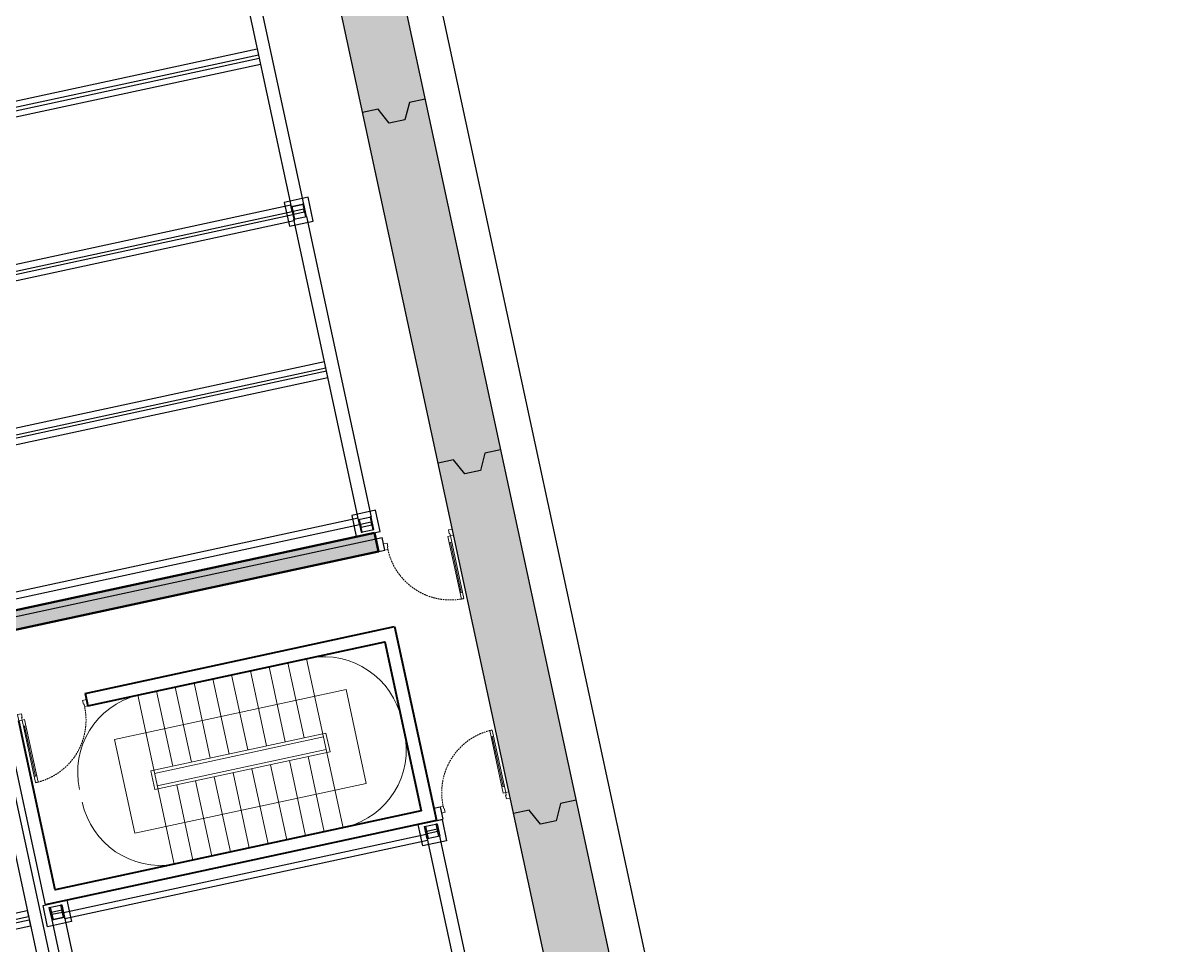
# Model space of a CAD drawing. Header units: millimetres. Extents: x -1534340 to 1713810, y -1348191 to 1114081.
# Drawn here: x 1055338 to 1073416, y 41693 to 56088 of the extents above; entities that cross this region are included whole.
import ezdxf

# ---------------------------------------------------------------- set-up
doc = ezdxf.new("R2010")
doc.units = ezdxf.units.MM
doc.header["$LTSCALE"] = 100
for name, pattern in [('DASHED', [4.5, 3, -1.5]), ('HIDDEN', [0.375, 0.25, -0.125]), ('Xref_ST_MBDV Cot vach 30.7.2022$0$DASHDOT', [1, 0.5, -0.25, 0, -0.25])]:
    doc.linetypes.add(name, pattern=pattern)
for name, color, linetype in [('ccu12-Manh', 8, 'Continuous'), ('KT-Kich thuoc', 9, 'Continuous'), ('xe cơ khí', 251, 'Continuous'), ('Xref_ST_MBDV Cot vach 30.7.2022$0$Xref_ST_MBDV Cot vach 30.7.2022|Xref_ST_MBDV Cot vach 30.7.2022|Xref_ST_MBDV Cot vach 30.7.2022|Xref_ST_MBDV Cot vach 30.7.2022|A-CORE-OTLN', 2, 'Continuous'), ('Xref_ST_MBDV Cot vach 30.7.2022$0$Xref_ST_MBDV Cot vach 30.7.2022|Xref_ST_MBDV Cot vach 30.7.2022|Xref_ST_MBDV Cot vach 30.7.2022|Xref_ST_MBDV Cot vach 30.7.2022|A-WALL-PATT', 251, 'Continuous'), ('Xref_ST_MBDV Cot vach 30.7.2022$0$Xref_ST_MBDV Cot vach 30.7.2022|Xref_ST_MBDV Cot vach 30.7.2022|Xref_ST_MBDV Cot vach 30.7.2022|Xref_ST_MBDV Cot vach 30.7.2022|ccu12-Thay', 7, 'Continuous'), ('Xref_ST_MBDV Cot vach 30.7.2022$0$Xref_ST_MBDV Cot vach 30.7.2022|Xref_ST_MBDV Cot vach 30.7.2022|Xref_ST_MBDV Cot vach 30.7.2022|Xref_ST_MBDV Cot vach 30.7.2022|Site_plot line', 1, 'Xref_ST_MBDV Cot vach 30.7.2022$0$DASHDOT')]:
    doc.layers.add(name, color=color, linetype=linetype)
for name, color, linetype, lineweight in [('CUA', 37, 'Continuous', 13), ('KT-Net cat', 1, 'Continuous', 40), ('KT-Net cot', 2, 'Continuous', 50), ('KT-Net manh', 251, 'Continuous', 13), ('KT-Net thay', 7, 'Continuous', 15), ('KT-Vat lieu', 250, 'Continuous', 9)]:
    doc.layers.add(name, color=color, linetype=linetype, lineweight=lineweight)

# ---------------------------------------------------------------- blocks, each defined once
blk = doc.blocks.new('cot')
at = {"layer": 'xe cơ khí'}
for points in [[(11052751, 1251358), (11053091, 1251358), (11053091, 1250978), (11052751, 1250978)], [(11052801, 1251268), (11053001, 1251268), (11053001, 1251252), (11052801, 1251252)], [(11052801, 1251268), (11053001, 1251268), (11053001, 1251068), (11052801, 1251068)], [(11052921, 1251252), (11052921, 1251084), (11052881, 1251084), (11052881, 1251252)], [(11052801, 1251084), (11053001, 1251084), (11053001, 1251068), (11052801, 1251068)]]:
    blk.add_lwpolyline(points, close=True, dxfattribs=at)
blk = doc.blocks.new('bbbb5')
at = {"layer": 'xe cơ khí'}
for points in [[(7840, 6380), (7460, 6380), (7460, 6000), (7840, 6000)], [(7550, 6290), (250, 6290), (250, 6090), (7550, 6090)], [(7750, 6290), (7550, 6290), (7550, 6274), (7750, 6274)], [(7750, 6290), (7550, 6290), (7550, 6090), (7750, 6090)], [(7630, 6274), (7630, 6106), (7670, 6106), (7670, 6274)], [(7750, 6290), (12550, 6290), (12550, 6090), (7750, 6090)], [(175, 6090), (275, 6090), (275, 290), (175, 290)], [(2525, 6090), (2625, 6090), (2625, 290), (2525, 290)], [(2675, 6090), (2775, 6090), (2775, 290), (2675, 290)], [(5025, 6090), (5125, 6090), (5125, 290), (5025, 290)], [(5175, 6090), (5275, 6090), (5275, 290), (5175, 290)], [(7625, 6090), (7525, 6090), (7525, 290), (7625, 290)], [(7750, 6106), (7550, 6106), (7550, 6090), (7750, 6090)], [(7675, 6090), (7775, 6090), (7775, 290), (7675, 290)], [(10125, 6090), (10025, 6090), (10025, 290), (10125, 290)], [(10275, 6090), (10175, 6090), (10175, 290), (10275, 290)], [(12625, 6090), (12525, 6090), (12525, 290), (12625, 290)], [(7840, 380), (7460, 380), (7460, 0), (7840, 0)], [(250, 290), (7550, 290), (7550, 90), (250, 90)], [(7750, 290), (7550, 290), (7550, 274), (7750, 274)], [(7750, 290), (7550, 290), (7550, 90), (7750, 90)], [(7630, 274), (7630, 106), (7670, 106), (7670, 274)], [(12550, 290), (7750, 290), (7750, 90), (12550, 90)], [(7750, 106), (7550, 106), (7550, 90), (7750, 90)]]:
    blk.add_lwpolyline(points, close=True, dxfattribs=at)
for p in [(-11052751, -1244978), (-11052751, -1250978)]:
    blk.add_blockref('cot', p, dxfattribs=at)
at = {"layer": 'xe cơ khí', "xscale": -1}
for p in [(11065551, -1244978), (11065551, -1250978)]:
    blk.add_blockref('cot', p, dxfattribs=at)
blk = doc.blocks.new('jfgjghjfgjgfgjd')
at = {"layer": 'KT-Vat lieu'}
h = blk.add_hatch(dxfattribs=at)
h.set_pattern_fill('BTCT', color=256, scale=40)
h.set_pattern_definition([(50, (0, 0), (286.90407, -25.10085), [30, -330]), (355, (0, 0), (-55.50053, 300.87685), [24, -264]), (100.4514, (23.9, -2.1), (231.40375, 275.7758), [25.4961, -280.45684]), (46.1842, (0, 80), (426.8964, -66.2076), [45, -495]), (96.6356, (35.57, 74.5), (373.8651, 389.6471), [38.2441, -420.6852]), (351.1842, (0, 80), (373.8648, 389.6474), [36, -396]), (21, (40, 60), (238.76282, -161.04756), [30, -330]), (326, (40, 60), (97.32613, 290.06), [24, -264]), (71.4514, (59.9, 46.58), (336.08905, 129.0122), [25.4961, -280.45684]), (37.5, (0, 0), (4.86394, 133.15754), [0, -260.8, 0, -268, 0, -265]), (7.5, (0, 0), (105.22781, 157.76468), [0, -152.8, 0, -254.8, 0, -101]), (327.5, (-89.2, 0), (213.528974, -9.02195), [0, -100, 0, -312, 0, -414]), (317.5, (-129.2, 0), (233.27447, 40.042), [0, -130, 0, -207.2, 0, -294]), (45, (0, 0), (-106.06602, 106.06602), []), (45, (70.71, 0), (-106.06602, 106.06602), [])])
h.paths.add_polyline_path([(-13396, -109948), (-13298, -110231), (-1435, -106136), (-1533, -105852)])
h.paths.add_polyline_path([(-54055, -122716), (-54339, -122814), (-60507, -104948), (-60223, -104850)])
h.paths.add_polyline_path([(-41672, -118441), (-41956, -118538), (-48124, -100673), (-47840, -100575)])
h.paths.add_polyline_path([(-29290, -114165), (-29573, -114263), (-35741, -96398), (-35458, -96300)])
h.paths.add_polyline_path([(-6380, -130271), (-6477, -129987), (5385, -125891), (5483, -126175)])
h.paths.add_polyline_path([(22854, -77761), (22791, -77468), (4315, -81450), (4378, -81743)])
h.paths.add_polyline_path([(25614, -90567), (25551, -90273), (7075, -94256), (7138, -94549)])
h.paths.add_polyline_path([(28374, -103373), (28311, -103079), (9836, -107062), (9899, -107355)])
h.paths.add_polyline_path([(31072, -115885), (31135, -116178), (12659, -120161), (12596, -119868)])
h.paths.add_polyline_path([(34274, -130744), (34211, -130451), (15736, -134433), (15799, -134726)])
h.paths.add_polyline_path([(-9937, -119967), (-9839, -120251), (2024, -116155), (1926, -115872)])
h.paths.add_polyline_path([(-16907, -109890), (-17190, -109988), (-23358, -92123), (-23075, -92025)])
h.paths.add_polyline_path([(-66722, -127089), (-66438, -126991), (-70534, -115128), (-70817, -115226)])
h.paths.add_polyline_path([(7762, -67306), (7825, -67599), (20093, -64955), (20030, -64662)])
h.paths.add_polyline_path([(-3736, -137927), (-3834, -137643), (8029, -133548), (8127, -133831)])
h.paths.add_polyline_path([(-5280, -105876), (-5564, -105974), (-9660, -94111), (-9376, -94013)])
at = {"layer": 'KT-Net cot'}
blk.add_lwpolyline([(31072, -115885), (31135, -116178), (12659, -120161), (12596, -119868)], close=True, dxfattribs=at)
at = {"layer": 'xe cơ khí'}
for points in [[(31882, -120595), (31903, -120693), (26234, -121915), (26212, -121817)], [(33105, -125318), (32094, -120626), (31898, -120668), (32910, -125361)], [(26228, -121891), (27240, -126583), (27044, -126625), (26033, -121933)]]:
    blk.add_lwpolyline(points, close=True, dxfattribs=at)
at = {"layer": 'xe cơ khí', "rotation": 282.1642570564219}
for name, p in [('bbbb5', (22226, -104698)), ('bbbb5', (19158, -120601)), ('cot', (-3520114, 10420547)), ('cot', (-3525979, 10419283))]:
    blk.add_blockref(name, p, dxfattribs=at)
blk = doc.blocks.new('Xref_ST_MBDV Cot vach 30.7.2022$0$Tuong Vay01-flat-1')
at = {"layer": 'Xref_ST_MBDV Cot vach 30.7.2022$0$Xref_ST_MBDV Cot vach 30.7.2022|Xref_ST_MBDV Cot vach 30.7.2022|Xref_ST_MBDV Cot vach 30.7.2022|Xref_ST_MBDV Cot vach 30.7.2022|A-WALL-PATT'}
h = blk.add_hatch(dxfattribs=at)
h.set_pattern_fill('ACET-2D-VATLIEU04', color=256, scale=50, pattern_type=2)
h.set_pattern_definition([(50, (-11139561.84, -1407213.45), (-225.902474, 189.5546825), [37.5, -412.5]), (355, (-11139561.84, -1407213.45), (32.127212, 367.215716), [30, -330]), (100.4514, (-11139531.95, -1407216.06), (-341.231527, -62.944187), [31.870095, -350.571056]), (46.1842, (-11139561.84, -1407113.45), (-319.180497, 306.252097), [56.25, -618.75]), (96.6356, (-11139517.37, -1407120.34), (-516.995922, -60.144022), [47.805144, -525.8565]), (351.1842, (-11139561.84, -1407113.45), (84.740774, 546.39543), [45, -495]), (21, (-11139511.84, -1407138.45), (-105.680822, 275.3079534), [37.5, -412.5]), (326, (-11139511.84, -1407138.45), (206.128805, 305.59852), [30, -330]), (71.4514, (-11139486.97, -1407155.22), (-328.963765, 110.380101), [31.870095, -350.571056]), (37.5, (-11139561.84, -1407213.45), (-78.1345294, 101.8269012), [0, -326, 0, -335, 0, -331.25]), (7.5, (-11139561.84, -1407213.45), (-23.2793464, 176.824191), [0, -191, 0, -318.5, 0, -126.25]), (327.5, (-11139673.34, -1407213.45), (71.9444175, 112.9301145), [0, -125, 0, -390, 0, -517.5000003]), (317.5, (-11139723.34, -1407213.45), (158.0205496, 172.449169), [0, -162.5, 0, -259, 0, -367.5]), (45, (-11139561.84, -1407213.45), (-150.260191, 150.260191), []), (45, (-11139561.84, -1407152.2), (-150.260191, 150.260191), [])])
h.paths.add_polyline_path([(-82665, -118500), (-81837, -121132), (-80903, -123728), (-79863, -126284), (-78720, -128795), (-77475, -131258), (-76131, -133667), (-74689, -136020), (-73153, -138312), (-71525, -140539), (-69807, -142699), (-68002, -144786), (-66114, -146798), (-64145, -148731), (-62100, -150582), (-59980, -152349), (-57790, -154027), (-55533, -155614), (-53213, -157109), (-50835, -158507), (-48401, -159807), (-45916, -161007), (-43385, -162104), (-40811, -163097), (-38198, -163985), (-35551, -164765), (-32875, -165436), (-30174, -165998), (-27451, -166448), (-24702, -166789), (-4397, -168938), (36420, -167648), (41836, -160719), (12445, -24368), (8473, -9249), (-4719, -5521), (-10557, -9947), (-34021, -27848), (-39777, -32009), (-41249, -35294), (-45787, -38574), (-49368, -38942), (-57644, -44924), (-59845, -46601), (-61969, -48362), (-64020, -50208), (-65993, -52137), (-67887, -54144), (-69696, -56226), (-71420, -58381), (-73054, -60604), (-74596, -62892), (-76043, -65242), (-77394, -67648), (-78645, -70107), (-79794, -72615), (-80841, -75168), (-81782, -77762), (-82617, -80392), (-83343, -83054), (-83961, -85743), (-84468, -88455), (-84865, -91186), (-85149, -93930), (-85321, -96684), (-85381, -99530), (-85329, -102201), (-85163, -104955), (-84886, -107701), (-84496, -110432), (-83996, -113146), (-83385, -115836)], flags=16)
h.paths.add_polyline_path([(-83625, -118781), (-82785, -121452), (-81837, -124086), (-80781, -126680), (-79621, -129228), (-78358, -131727), (-76994, -134172), (-75531, -136560), (-73973, -138886), (-72320, -141146), (-70577, -143337), (-68746, -145455), (-66829, -147497), (-64832, -149459), (-62755, -151337), (-60604, -153130), (-58382, -154833), (-56092, -156444), (-53738, -157960), (-51324, -159379), (-48854, -160699), (-46333, -161916), (-43764, -163030), (-41151, -164038), (-38500, -164938), (-35814, -165730), (-33098, -166411), (-30357, -166981), (-27595, -167438), (-24816, -167783), (-4434, -169940), (36920, -168633), (42913, -160966), (13418, -24135), (9295, -8442), (-4926, -4424), (-11163, -9151), (-34617, -27045), (-40580, -31355), (-42052, -34640), (-46156, -37607), (-49737, -37975), (-58240, -44121), (-60467, -45819), (-62623, -47605), (-64704, -49479), (-66707, -51435), (-68628, -53472), (-70465, -55586), (-72214, -57772), (-73872, -60029), (-75437, -62350), (-76905, -64734), (-78276, -67176), (-79545, -69672), (-80712, -72217), (-81774, -74808), (-82729, -77440), (-83576, -80109), (-84314, -82810), (-84940, -85539), (-85455, -88291), (-85857, -91062), (-86146, -93847), (-86321, -96642), (-86382, -99529), (-86328, -102241), (-86160, -105036), (-85879, -107821), (-85484, -110593), (-84976, -113347), (-84356, -116078)])
at = {"layer": 'Xref_ST_MBDV Cot vach 30.7.2022$0$Xref_ST_MBDV Cot vach 30.7.2022|Xref_ST_MBDV Cot vach 30.7.2022|Xref_ST_MBDV Cot vach 30.7.2022|Xref_ST_MBDV Cot vach 30.7.2022|A-CORE-OTLN', "color": 6}
for points in [[(-24816, -167783), (-4434, -169940), (36920, -168633), (42913, -160966), (13418, -24135)], [(-24702, -166789), (-4397, -168938), (36420, -167648), (41836, -160719), (12445, -24368)]]:
    blk.add_lwpolyline(points, dxfattribs=at)
at = {"layer": 'Xref_ST_MBDV Cot vach 30.7.2022$0$Xref_ST_MBDV Cot vach 30.7.2022|Xref_ST_MBDV Cot vach 30.7.2022|Xref_ST_MBDV Cot vach 30.7.2022|Xref_ST_MBDV Cot vach 30.7.2022|ccu12-Thay', "ltscale": 10}
for points in [[(31708, -108986), (31464, -109039), (31395, -109310), (31150, -109363), (30975, -109144), (30731, -109197)], [(32888, -114461), (32644, -114513), (32575, -114784), (32330, -114837), (32155, -114619), (31911, -114671)], [(34068, -119935), (33824, -119987), (33755, -120258), (33510, -120311), (33335, -120093), (33091, -120145)]]:
    blk.add_lwpolyline(points, dxfattribs=at)
at = {"layer": 'Xref_ST_MBDV Cot vach 30.7.2022$0$Xref_ST_MBDV Cot vach 30.7.2022|Xref_ST_MBDV Cot vach 30.7.2022|Xref_ST_MBDV Cot vach 30.7.2022|Xref_ST_MBDV Cot vach 30.7.2022|Site_plot line', "ltscale": 5000}
blk.add_line((43505, -161101), (13953, -24007), dxfattribs=at)
blk = doc.blocks.new('jkljhljlk')
at = {"layer": 'KT-Kich thuoc', "color": 1}
for p, q in [((1350, 4300), (1350, 1200)), ((7600, 4300), (7700, 4300)), ((7700, 4100), (7700, 4300)), ((7600, 4100), (7700, 4100)), ((-11300, 0), (7700, 0)), ((7700, 0), (7700, -200)), ((-11300, -200), (7700, -200))]:
    blk.add_line(p, q, dxfattribs=at)
at = {"layer": 'KT-Net cat'}
for p, q in [((7600, 4300), (1350, 4300)), ((7600, 1200), (7600, 4300)), ((2650, 1200), (7600, 1200))]:
    blk.add_line(p, q, dxfattribs=at)
blk.add_lwpolyline([(2650, 1200), (2650, 1400), (7400, 1400), (7400, 4100), (1550, 4100), (1550, 1400)], dxfattribs=at)
at = {"layer": 'KT-Net manh'}
blk.add_lwpolyline([(2950, 2000), (6650, 2000), (6650, 3500), (2950, 3500)], close=True, dxfattribs=at)
for centre, start, end in [((3494, 2857), 92.0067, 180.3315), ((6156, 2857), 359.6685, 87.9933), ((3494, 2643), 179.6685, 267.9933), ((6156, 2643), 272.0067, 0.3315)]:
    blk.add_arc(centre, 1244, start, end, dxfattribs=at)
at = {"layer": 'KT-Net thay'}
for p, q in [((3450, 1400), (3450, 4100)), ((3750, 2900), (3750, 4100)), ((4050, 2900), (4050, 4100)), ((4350, 2900), (4350, 4100)), ((4650, 2900), (4650, 4100)), ((4950, 2900), (4950, 4100)), ((5250, 2900), (5250, 4100)), ((5550, 2900), (5550, 4100)), ((5850, 2900), (5850, 4100)), ((6150, 1400), (6150, 4100)), ((6150, 2850), (3450, 2850)), ((6150, 2650), (3450, 2650)), ((3750, 1400), (3750, 2600)), ((4050, 1400), (4050, 2600)), ((4350, 1400), (4350, 2600)), ((4650, 1400), (4650, 2600)), ((4950, 1400), (4950, 2600)), ((5250, 1400), (5250, 2600)), ((5550, 1400), (5550, 2600)), ((5850, 1400), (5850, 2600))]:
    blk.add_line(p, q, dxfattribs=at)
blk.add_lwpolyline([(3400, 2900), (6200, 2900), (6200, 2600), (3400, 2600)], close=True, dxfattribs=at)
blk = doc.blocks.new('*U1518')
blk.add_line((122, -7), (750, -503))
for points in [[(603, 925), (566, 878), (613, 841), (619, 849), (651, 824), (682, 863)], [(-78, 62), (-41, 109), (6, 72), (0, 64), (31, 39), (0, 0)], [(31, 39), (816, -580), (841, -549), (56, 71)], [(109, -23), (134, 9), (762, -487), (737, -518)]]:
    blk.add_lwpolyline(points, close=True)
at = {"linetype": 'HIDDEN'}
blk.add_arc((31, 39), 1000, 321.7154, 51.7154, dxfattribs=at)
blk = doc.blocks.new('*U1519')
blk.add_line((-122, 7), (-750, 503))
for points in [[(-31, -39), (-816, 580), (-841, 549), (-56, -71)], [(-109, 23), (-134, -9), (-762, 487), (-737, 518)], [(78, -62), (41, -109), (-6, -72), (0, -64), (-31, -39), (0, 0)], [(-603, -925), (-566, -878), (-613, -841), (-619, -849), (-651, -824), (-682, -863)]]:
    blk.add_lwpolyline(points, close=True)
at = {"linetype": 'HIDDEN'}
blk.add_arc((-31, -39), 1000, 141.7154, 231.7154, dxfattribs=at)
blk = doc.blocks.new('*U1507')
blk.add_line((35, -117), (663, -613))
for points in [[(-78, 62), (-116, 15), (-69, -22), (-62, -14), (-31, -39), (0, 0)], [(-31, -39), (754, -659), (729, -690), (-56, -71)], [(48, -101), (23, -133), (651, -628), (675, -597)], [(-760, -801), (-723, -754), (-676, -792), (-682, -799), (-651, -824), (-682, -863)]]:
    blk.add_lwpolyline(points, close=True)
at = {"linetype": 'HIDDEN'}
blk.add_arc((-31, -39), 1000, 231.7154, 321.7154, dxfattribs=at)
blk = doc.blocks.new('123213')
blk.add_blockref('Xref_ST_MBDV Cot vach 30.7.2022$0$Tuong Vay01-flat-1', (1285020.6, 183923.2))
at = {"layer": 'CUA', "rotation": 320.448827452168}
for name, p in [('*U1507', (1317174.3, 68125)), ('*U1518', (1310382, 65228.7)), ('*U1519', (1318038.2, 64117))]:
    blk.add_blockref(name, p, dxfattribs=at)
at = {"layer": 'KT-Net cat', "linetype": 'DASHED'}
blk.add_blockref('jfgjghjfgjgfgjd', (1284866.4, 184050.5), dxfattribs=at)
at = {"layer": 'KT-Net thay', "xscale": -1, "rotation": 192.1642570564116}
blk.add_blockref('jkljhljlk', (1308571.8, 66270.7), dxfattribs=at)

msp = doc.modelspace()

# ---------------------------------------------------------------- block references
at = {"layer": 'ccu12-Manh'}
msp.add_blockref('123213', (-255109.6, -20035.9), dxfattribs=at)

doc.saveas('drawing.dxf')
